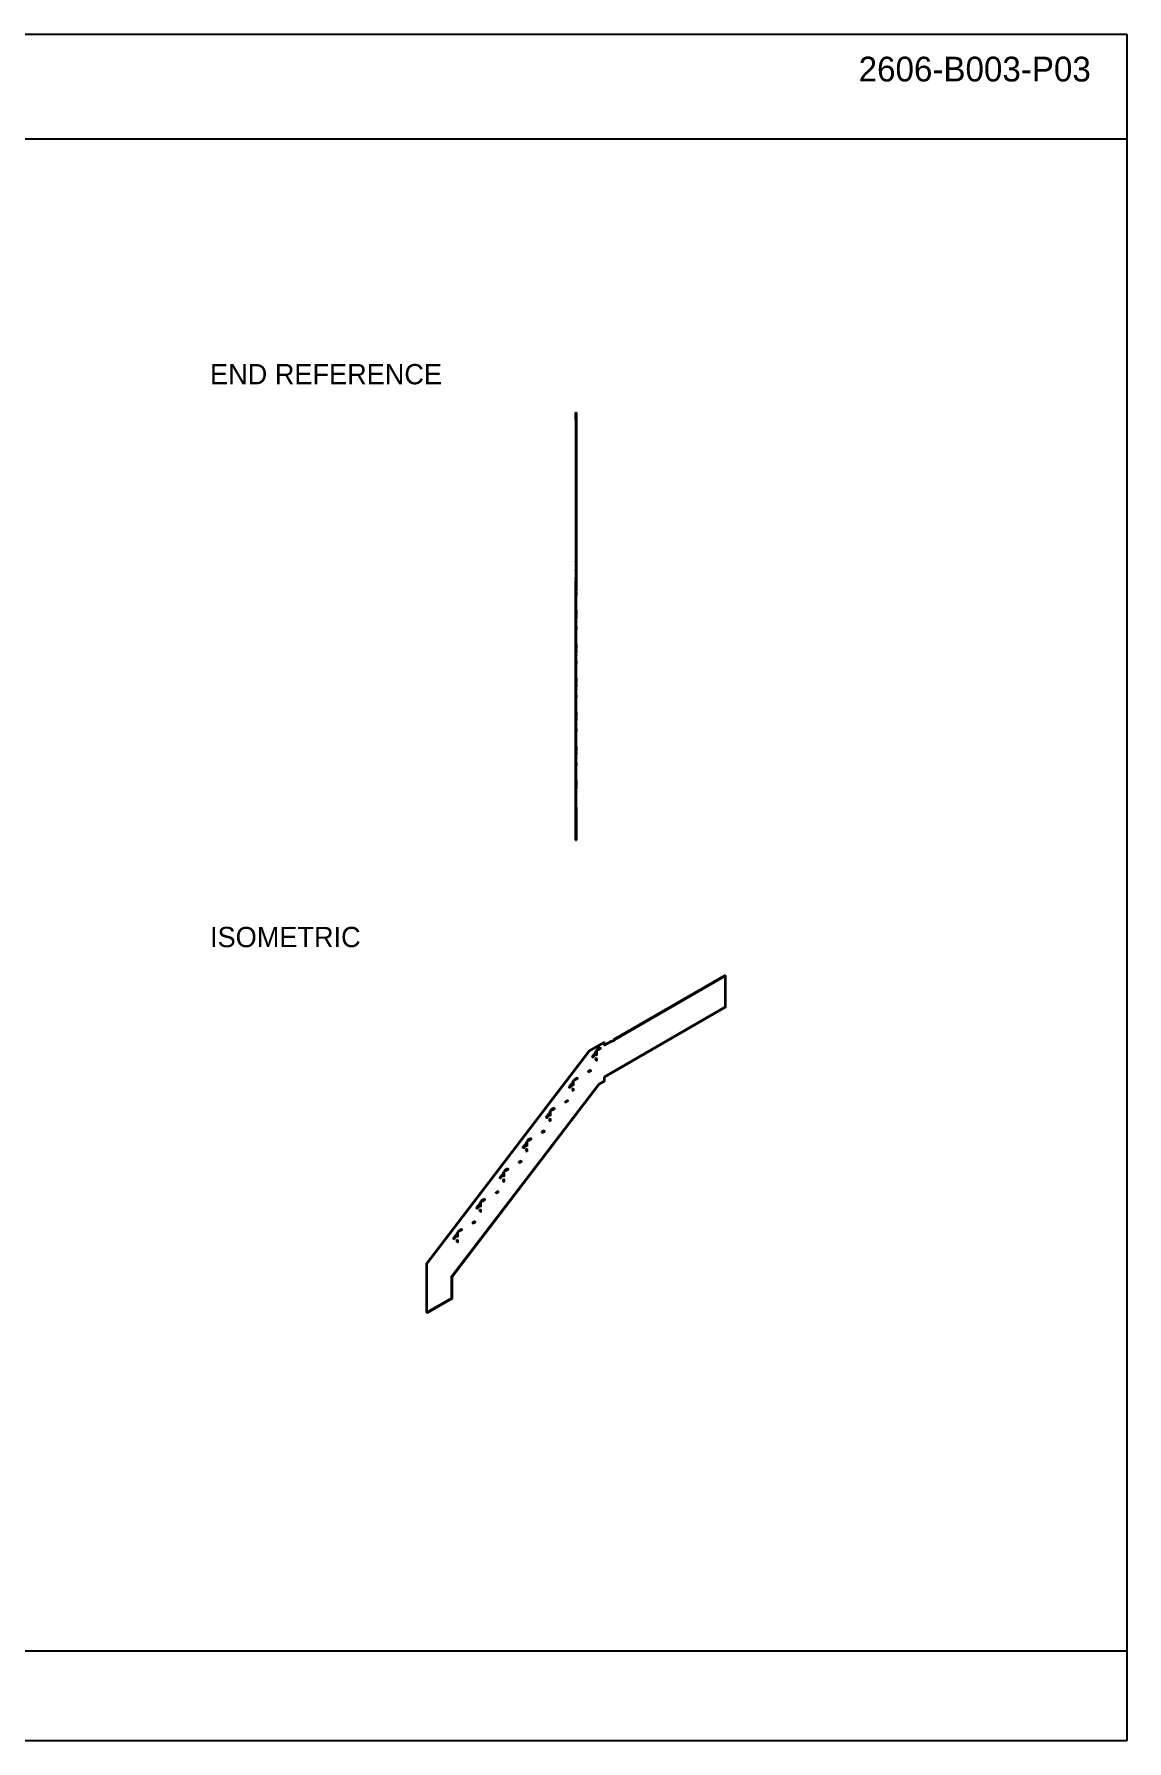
# Model space of a CAD drawing. Header units: inches. Extents: x 0.5 to 33.5, y 0.5 to 21.5.
# Drawn here: x 20.05 to 33.53, y 0.47 to 21.53 of the extents above; entities that cross this region are included whole.
import ezdxf
from ezdxf.enums import TextEntityAlignment as Align

# ---------------------------------------------------------------- set-up
doc = ezdxf.new("R2010")
doc.units = ezdxf.units.IN
doc.header["$MEASUREMENT"] = 0

msp = doc.modelspace()

# ---------------------------------------------------------------- linework, layer by layer
at = {"layer": 'OUTLINE'}
for p, q in [((0.472, 21.528), (33.528, 21.528)), ((33.528, 21.528), (33.528, 0.472)), ((0.472, 20.236), (33.528, 20.236)), ((26.73, 16.775), (26.73, 16.861)), ((26.73, 16.861), (26.73, 15.059)), ((26.73, 16.861), (26.743, 16.861)), ((26.743, 16.775), (26.743, 16.861)), ((26.743, 16.861), (26.743, 15.059)), ((26.73, 16.775), (26.73, 14.819)), ((26.73, 16.775), (26.743, 16.775)), ((26.743, 16.775), (26.743, 14.819)), ((26.73, 15.057), (26.73, 15.059)), ((26.73, 15.059), (26.743, 15.059)), ((26.73, 15.057), (26.73, 15.022)), ((26.73, 15.057), (26.743, 15.057)), ((26.73, 15.024), (26.73, 14.905)), ((26.73, 15.024), (26.743, 15.024)), ((26.73, 15.022), (26.73, 15.024)), ((26.73, 15.022), (26.743, 15.022)), ((26.743, 15.057), (26.743, 15.059)), ((26.743, 15.057), (26.743, 15.022)), ((26.743, 15.024), (26.743, 14.905)), ((26.743, 15.022), (26.743, 15.024)), ((26.73, 14.905), (26.73, 14.914)), ((26.73, 14.914), (26.73, 14.66)), ((26.73, 14.914), (26.743, 14.914)), ((26.73, 14.905), (26.743, 14.905)), ((26.73, 14.84), (26.73, 14.842)), ((26.73, 14.842), (26.73, 14.79)), ((26.73, 14.842), (26.743, 14.842)), ((26.73, 14.84), (26.73, 14.788)), ((26.73, 14.84), (26.743, 14.84)), ((26.73, 14.808), (26.73, 14.819)), ((26.73, 14.819), (26.743, 14.819)), ((26.73, 14.808), (26.73, 14.712)), ((26.73, 14.808), (26.743, 14.808)), ((26.73, 14.788), (26.73, 14.79)), ((26.73, 14.79), (26.743, 14.79)), ((26.73, 14.788), (26.743, 14.788)), ((26.73, 14.765), (26.73, 14.775)), ((26.73, 14.775), (26.73, 14.766)), ((26.73, 14.775), (26.743, 14.775)), ((26.73, 14.756), (26.73, 14.766)), ((26.73, 14.766), (26.743, 14.766)), ((26.73, 14.765), (26.73, 14.756)), ((26.73, 14.765), (26.743, 14.765)), ((26.73, 14.756), (26.743, 14.756)), ((26.73, 14.75), (26.73, 14.755)), ((26.73, 14.755), (26.73, 14.746)), ((26.73, 14.755), (26.743, 14.755)), ((26.73, 14.702), (26.73, 14.752)), ((26.73, 14.752), (26.73, 14.747)), ((26.73, 14.752), (26.743, 14.752)), ((26.73, 14.75), (26.73, 14.741)), ((26.73, 14.75), (26.743, 14.75)), ((26.73, 14.697), (26.73, 14.747)), ((26.73, 14.747), (26.743, 14.747)), ((26.73, 14.741), (26.73, 14.746)), ((26.73, 14.746), (26.743, 14.746)), ((26.73, 14.741), (26.743, 14.741)), ((26.743, 14.905), (26.743, 14.914)), ((26.743, 14.914), (26.743, 14.66)), ((26.743, 14.84), (26.743, 14.842)), ((26.743, 14.842), (26.743, 14.79)), ((26.743, 14.84), (26.743, 14.788)), ((26.743, 14.808), (26.743, 14.819)), ((26.743, 14.808), (26.743, 14.712)), ((26.743, 14.788), (26.743, 14.79)), ((26.743, 14.765), (26.743, 14.775)), ((26.743, 14.775), (26.743, 14.766)), ((26.743, 14.756), (26.743, 14.766)), ((26.743, 14.765), (26.743, 14.756)), ((26.743, 14.75), (26.743, 14.755)), ((26.743, 14.755), (26.743, 14.746)), ((26.743, 14.702), (26.743, 14.752)), ((26.743, 14.752), (26.743, 14.747)), ((26.743, 14.75), (26.743, 14.741)), ((26.743, 14.697), (26.743, 14.747)), ((26.743, 14.741), (26.743, 14.746)), ((26.73, 12.051), (26.73, 14.712)), ((26.73, 14.712), (26.743, 14.712)), ((26.73, 14.702), (26.73, 14.697)), ((26.73, 14.702), (26.743, 14.702)), ((26.73, 14.697), (26.743, 14.697)), ((26.73, 11.718), (26.73, 14.66)), ((26.73, 14.66), (26.743, 14.66)), ((26.73, 14.637), (26.73, 14.639)), ((26.73, 14.639), (26.73, 14.604)), ((26.73, 14.639), (26.743, 14.639)), ((26.73, 14.637), (26.73, 14.602)), ((26.73, 14.637), (26.743, 14.637)), ((26.73, 14.602), (26.73, 14.604)), ((26.73, 14.604), (26.743, 14.604)), ((26.73, 14.602), (26.743, 14.602)), ((26.743, 12.051), (26.743, 14.712)), ((26.743, 14.702), (26.743, 14.697)), ((26.743, 11.718), (26.743, 14.66)), ((26.743, 14.637), (26.743, 14.639)), ((26.743, 14.639), (26.743, 14.604)), ((26.743, 14.637), (26.743, 14.602)), ((26.743, 14.602), (26.743, 14.604)), ((26.73, 14.42), (26.73, 14.422)), ((26.73, 14.422), (26.73, 14.37)), ((26.73, 14.422), (26.743, 14.422)), ((26.73, 14.42), (26.73, 14.368)), ((26.73, 14.42), (26.743, 14.42)), ((26.73, 14.368), (26.73, 14.37)), ((26.73, 14.37), (26.743, 14.37)), ((26.73, 14.368), (26.743, 14.368)), ((26.73, 14.345), (26.73, 14.355)), ((26.73, 14.355), (26.73, 14.346)), ((26.73, 14.355), (26.743, 14.355)), ((26.73, 14.335), (26.73, 14.346)), ((26.73, 14.346), (26.743, 14.346)), ((26.73, 14.345), (26.73, 14.335)), ((26.73, 14.345), (26.743, 14.345)), ((26.73, 14.33), (26.73, 14.335)), ((26.73, 14.335), (26.73, 14.326)), ((26.73, 14.335), (26.743, 14.335)), ((26.73, 14.335), (26.743, 14.335)), ((26.73, 14.282), (26.73, 14.331)), ((26.73, 14.331), (26.73, 14.326)), ((26.73, 14.331), (26.743, 14.331)), ((26.73, 14.33), (26.73, 14.321)), ((26.73, 14.33), (26.743, 14.33)), ((26.73, 14.321), (26.73, 14.326)), ((26.73, 14.277), (26.73, 14.326)), ((26.73, 14.326), (26.743, 14.326)), ((26.73, 14.326), (26.743, 14.326)), ((26.73, 14.321), (26.743, 14.321)), ((26.743, 14.42), (26.743, 14.422)), ((26.743, 14.422), (26.743, 14.37)), ((26.743, 14.42), (26.743, 14.368)), ((26.743, 14.368), (26.743, 14.37)), ((26.743, 14.345), (26.743, 14.355)), ((26.743, 14.355), (26.743, 14.346)), ((26.743, 14.335), (26.743, 14.346)), ((26.743, 14.345), (26.743, 14.335)), ((26.743, 14.33), (26.743, 14.335)), ((26.743, 14.335), (26.743, 14.326)), ((26.743, 14.282), (26.743, 14.331)), ((26.743, 14.331), (26.743, 14.326)), ((26.743, 14.33), (26.743, 14.321)), ((26.743, 14.321), (26.743, 14.326)), ((26.743, 14.277), (26.743, 14.326)), ((26.73, 14.282), (26.73, 14.277)), ((26.73, 14.282), (26.743, 14.282)), ((26.73, 14.277), (26.743, 14.277)), ((26.73, 14.217), (26.73, 14.218)), ((26.73, 14.218), (26.73, 14.184)), ((26.73, 14.218), (26.743, 14.218)), ((26.73, 14.217), (26.73, 14.182)), ((26.73, 14.217), (26.743, 14.217)), ((26.73, 14.182), (26.73, 14.184)), ((26.73, 14.184), (26.743, 14.184)), ((26.73, 14.182), (26.743, 14.182)), ((26.743, 14.282), (26.743, 14.277)), ((26.743, 14.217), (26.743, 14.218)), ((26.743, 14.218), (26.743, 14.184)), ((26.743, 14.217), (26.743, 14.182)), ((26.743, 14.182), (26.743, 14.184)), ((26.73, 14), (26.73, 14.002)), ((26.73, 14.002), (26.73, 13.95)), ((26.73, 14.002), (26.743, 14.002)), ((26.73, 14), (26.73, 13.948)), ((26.73, 14), (26.743, 14)), ((26.73, 13.948), (26.73, 13.95)), ((26.73, 13.95), (26.743, 13.95)), ((26.73, 13.948), (26.743, 13.948)), ((26.73, 13.924), (26.73, 13.934)), ((26.73, 13.934), (26.73, 13.925)), ((26.73, 13.934), (26.743, 13.934)), ((26.73, 13.915), (26.73, 13.925)), ((26.73, 13.925), (26.743, 13.925)), ((26.73, 13.924), (26.73, 13.915)), ((26.73, 13.924), (26.743, 13.924)), ((26.73, 13.91), (26.73, 13.915)), ((26.73, 13.915), (26.73, 13.906)), ((26.73, 13.915), (26.743, 13.915)), ((26.73, 13.915), (26.743, 13.915)), ((26.73, 13.862), (26.73, 13.911)), ((26.73, 13.911), (26.73, 13.906)), ((26.73, 13.911), (26.743, 13.911)), ((26.73, 13.91), (26.73, 13.901)), ((26.73, 13.91), (26.743, 13.91)), ((26.73, 13.901), (26.73, 13.906)), ((26.73, 13.857), (26.73, 13.906)), ((26.73, 13.906), (26.743, 13.906)), ((26.73, 13.906), (26.743, 13.906)), ((26.73, 13.901), (26.743, 13.901)), ((26.743, 14), (26.743, 14.002)), ((26.743, 14.002), (26.743, 13.95)), ((26.743, 14), (26.743, 13.948)), ((26.743, 13.948), (26.743, 13.95)), ((26.743, 13.924), (26.743, 13.934)), ((26.743, 13.934), (26.743, 13.925)), ((26.743, 13.915), (26.743, 13.925)), ((26.743, 13.924), (26.743, 13.915)), ((26.743, 13.91), (26.743, 13.915)), ((26.743, 13.915), (26.743, 13.906)), ((26.743, 13.862), (26.743, 13.911)), ((26.743, 13.911), (26.743, 13.906)), ((26.743, 13.91), (26.743, 13.901)), ((26.743, 13.901), (26.743, 13.906)), ((26.743, 13.857), (26.743, 13.906)), ((26.73, 13.862), (26.73, 13.857)), ((26.73, 13.862), (26.743, 13.862)), ((26.73, 13.857), (26.743, 13.857)), ((26.73, 13.796), (26.73, 13.798)), ((26.73, 13.798), (26.73, 13.764)), ((26.73, 13.798), (26.743, 13.798)), ((26.73, 13.796), (26.73, 13.762)), ((26.73, 13.796), (26.743, 13.796)), ((26.73, 13.762), (26.73, 13.764)), ((26.73, 13.764), (26.743, 13.764)), ((26.73, 13.762), (26.743, 13.762)), ((26.743, 13.862), (26.743, 13.857)), ((26.743, 13.796), (26.743, 13.798)), ((26.743, 13.798), (26.743, 13.764)), ((26.743, 13.796), (26.743, 13.762)), ((26.743, 13.762), (26.743, 13.764)), ((26.73, 13.58), (26.73, 13.581)), ((26.73, 13.581), (26.73, 13.53)), ((26.73, 13.581), (26.743, 13.581)), ((26.73, 13.58), (26.73, 13.528)), ((26.73, 13.58), (26.743, 13.58)), ((26.73, 13.528), (26.73, 13.53)), ((26.73, 13.53), (26.743, 13.53)), ((26.73, 13.528), (26.743, 13.528)), ((26.73, 13.504), (26.73, 13.514)), ((26.73, 13.514), (26.73, 13.505)), ((26.73, 13.514), (26.743, 13.514)), ((26.73, 13.495), (26.73, 13.505)), ((26.73, 13.505), (26.743, 13.505)), ((26.73, 13.504), (26.73, 13.495)), ((26.73, 13.504), (26.743, 13.504)), ((26.73, 13.49), (26.73, 13.495)), ((26.73, 13.495), (26.73, 13.485)), ((26.73, 13.495), (26.743, 13.495)), ((26.73, 13.495), (26.743, 13.495)), ((26.73, 13.442), (26.73, 13.491)), ((26.73, 13.491), (26.73, 13.486)), ((26.73, 13.491), (26.743, 13.491)), ((26.73, 13.49), (26.73, 13.48)), ((26.73, 13.49), (26.743, 13.49)), ((26.73, 13.437), (26.73, 13.486)), ((26.73, 13.486), (26.743, 13.486)), ((26.73, 13.48), (26.73, 13.485)), ((26.73, 13.485), (26.743, 13.485)), ((26.73, 13.48), (26.743, 13.48)), ((26.743, 13.58), (26.743, 13.581)), ((26.743, 13.581), (26.743, 13.53)), ((26.743, 13.58), (26.743, 13.528)), ((26.743, 13.528), (26.743, 13.53)), ((26.743, 13.504), (26.743, 13.514)), ((26.743, 13.514), (26.743, 13.505)), ((26.743, 13.495), (26.743, 13.505)), ((26.743, 13.504), (26.743, 13.495)), ((26.743, 13.49), (26.743, 13.495)), ((26.743, 13.495), (26.743, 13.485)), ((26.743, 13.442), (26.743, 13.491)), ((26.743, 13.491), (26.743, 13.486)), ((26.743, 13.49), (26.743, 13.48)), ((26.743, 13.437), (26.743, 13.486)), ((26.743, 13.48), (26.743, 13.485)), ((26.73, 13.442), (26.73, 13.437)), ((26.73, 13.442), (26.743, 13.442)), ((26.73, 13.437), (26.743, 13.437)), ((26.73, 13.376), (26.73, 13.378)), ((26.73, 13.378), (26.73, 13.343)), ((26.73, 13.378), (26.743, 13.378)), ((26.73, 13.376), (26.73, 13.342)), ((26.73, 13.376), (26.743, 13.376)), ((26.73, 13.342), (26.73, 13.343)), ((26.73, 13.343), (26.743, 13.343)), ((26.73, 13.342), (26.743, 13.342)), ((26.743, 13.442), (26.743, 13.437)), ((26.743, 13.376), (26.743, 13.378)), ((26.743, 13.378), (26.743, 13.343)), ((26.743, 13.376), (26.743, 13.342)), ((26.743, 13.342), (26.743, 13.343)), ((26.73, 13.159), (26.73, 13.161)), ((26.73, 13.161), (26.73, 13.109)), ((26.73, 13.161), (26.743, 13.161)), ((26.73, 13.159), (26.73, 13.108)), ((26.73, 13.159), (26.743, 13.159)), ((26.73, 13.108), (26.73, 13.109)), ((26.73, 13.109), (26.743, 13.109)), ((26.73, 13.108), (26.743, 13.108)), ((26.73, 13.084), (26.73, 13.094)), ((26.73, 13.094), (26.73, 13.085)), ((26.73, 13.094), (26.743, 13.094)), ((26.73, 13.075), (26.73, 13.085)), ((26.73, 13.085), (26.743, 13.085)), ((26.73, 13.084), (26.73, 13.075)), ((26.73, 13.084), (26.743, 13.084)), ((26.73, 13.075), (26.743, 13.075)), ((26.73, 13.069), (26.73, 13.074)), ((26.73, 13.074), (26.73, 13.065)), ((26.73, 13.074), (26.743, 13.074)), ((26.73, 13.021), (26.73, 13.071)), ((26.73, 13.071), (26.73, 13.066)), ((26.73, 13.071), (26.743, 13.071)), ((26.73, 13.069), (26.73, 13.06)), ((26.73, 13.069), (26.743, 13.069)), ((26.73, 13.016), (26.73, 13.066)), ((26.73, 13.066), (26.743, 13.066)), ((26.73, 13.06), (26.73, 13.065)), ((26.73, 13.065), (26.743, 13.065)), ((26.73, 13.06), (26.743, 13.06)), ((26.743, 13.159), (26.743, 13.161)), ((26.743, 13.161), (26.743, 13.109)), ((26.743, 13.159), (26.743, 13.108)), ((26.743, 13.108), (26.743, 13.109)), ((26.743, 13.084), (26.743, 13.094)), ((26.743, 13.094), (26.743, 13.085)), ((26.743, 13.075), (26.743, 13.085)), ((26.743, 13.084), (26.743, 13.075)), ((26.743, 13.069), (26.743, 13.074)), ((26.743, 13.074), (26.743, 13.065)), ((26.743, 13.021), (26.743, 13.071)), ((26.743, 13.071), (26.743, 13.066)), ((26.743, 13.069), (26.743, 13.06)), ((26.743, 13.016), (26.743, 13.066)), ((26.743, 13.06), (26.743, 13.065)), ((26.73, 13.021), (26.73, 13.016)), ((26.73, 13.021), (26.743, 13.021)), ((26.73, 13.016), (26.743, 13.016)), ((26.73, 12.956), (26.73, 12.958)), ((26.73, 12.958), (26.73, 12.923)), ((26.73, 12.958), (26.743, 12.958)), ((26.73, 12.956), (26.73, 12.921)), ((26.73, 12.956), (26.743, 12.956)), ((26.73, 12.921), (26.73, 12.923)), ((26.73, 12.923), (26.743, 12.923)), ((26.73, 12.921), (26.743, 12.921)), ((26.743, 13.021), (26.743, 13.016)), ((26.743, 12.956), (26.743, 12.958)), ((26.743, 12.958), (26.743, 12.923)), ((26.743, 12.956), (26.743, 12.921)), ((26.743, 12.921), (26.743, 12.923)), ((26.73, 12.739), (26.73, 12.741)), ((26.73, 12.741), (26.73, 12.689)), ((26.73, 12.741), (26.743, 12.741)), ((26.73, 12.739), (26.73, 12.687)), ((26.73, 12.739), (26.743, 12.739)), ((26.73, 12.687), (26.73, 12.689)), ((26.73, 12.689), (26.743, 12.689)), ((26.73, 12.687), (26.743, 12.687)), ((26.73, 12.664), (26.73, 12.674)), ((26.73, 12.674), (26.73, 12.665)), ((26.73, 12.674), (26.743, 12.674)), ((26.73, 12.655), (26.73, 12.665)), ((26.73, 12.665), (26.743, 12.665)), ((26.73, 12.664), (26.73, 12.655)), ((26.73, 12.664), (26.743, 12.664)), ((26.73, 12.655), (26.743, 12.655)), ((26.73, 12.649), (26.73, 12.654)), ((26.73, 12.654), (26.73, 12.645)), ((26.73, 12.654), (26.743, 12.654)), ((26.73, 12.601), (26.73, 12.651)), ((26.73, 12.651), (26.73, 12.646)), ((26.73, 12.651), (26.743, 12.651)), ((26.73, 12.649), (26.73, 12.64)), ((26.73, 12.649), (26.743, 12.649)), ((26.73, 12.596), (26.73, 12.646)), ((26.73, 12.646), (26.743, 12.646)), ((26.73, 12.64), (26.73, 12.645)), ((26.73, 12.645), (26.743, 12.645)), ((26.73, 12.64), (26.743, 12.64)), ((26.743, 12.739), (26.743, 12.741)), ((26.743, 12.741), (26.743, 12.689)), ((26.743, 12.739), (26.743, 12.687)), ((26.743, 12.687), (26.743, 12.689)), ((26.743, 12.664), (26.743, 12.674)), ((26.743, 12.674), (26.743, 12.665)), ((26.743, 12.655), (26.743, 12.665)), ((26.743, 12.664), (26.743, 12.655)), ((26.743, 12.649), (26.743, 12.654)), ((26.743, 12.654), (26.743, 12.645)), ((26.743, 12.601), (26.743, 12.651)), ((26.743, 12.651), (26.743, 12.646)), ((26.743, 12.649), (26.743, 12.64)), ((26.743, 12.596), (26.743, 12.646)), ((26.743, 12.64), (26.743, 12.645)), ((26.73, 12.601), (26.73, 12.596)), ((26.73, 12.601), (26.743, 12.601)), ((26.73, 12.596), (26.743, 12.596)), ((26.73, 12.536), (26.73, 12.538)), ((26.73, 12.538), (26.73, 12.503)), ((26.73, 12.538), (26.743, 12.538)), ((26.73, 12.536), (26.73, 12.501)), ((26.73, 12.536), (26.743, 12.536)), ((26.73, 12.501), (26.73, 12.503)), ((26.73, 12.503), (26.743, 12.503)), ((26.73, 12.501), (26.743, 12.501)), ((26.743, 12.601), (26.743, 12.596)), ((26.743, 12.536), (26.743, 12.538)), ((26.743, 12.538), (26.743, 12.503)), ((26.743, 12.536), (26.743, 12.501)), ((26.743, 12.501), (26.743, 12.503)), ((26.73, 12.319), (26.73, 12.321)), ((26.73, 12.321), (26.73, 12.269)), ((26.73, 12.321), (26.743, 12.321)), ((26.73, 12.319), (26.73, 12.267)), ((26.73, 12.319), (26.743, 12.319)), ((26.73, 12.267), (26.73, 12.269)), ((26.73, 12.269), (26.743, 12.269)), ((26.73, 12.267), (26.743, 12.267)), ((26.73, 12.244), (26.73, 12.254)), ((26.73, 12.254), (26.73, 12.244)), ((26.73, 12.254), (26.743, 12.254)), ((26.73, 12.244), (26.73, 12.234)), ((26.73, 12.234), (26.73, 12.244)), ((26.73, 12.244), (26.743, 12.244)), ((26.73, 12.244), (26.743, 12.244)), ((26.73, 12.229), (26.73, 12.234)), ((26.73, 12.234), (26.73, 12.225)), ((26.73, 12.234), (26.743, 12.234)), ((26.73, 12.234), (26.743, 12.234)), ((26.73, 12.181), (26.73, 12.23)), ((26.73, 12.23), (26.73, 12.225)), ((26.73, 12.23), (26.743, 12.23)), ((26.73, 12.229), (26.73, 12.22)), ((26.73, 12.229), (26.743, 12.229)), ((26.73, 12.22), (26.73, 12.225)), ((26.73, 12.176), (26.73, 12.225)), ((26.73, 12.225), (26.743, 12.225)), ((26.73, 12.225), (26.743, 12.225)), ((26.73, 12.22), (26.743, 12.22)), ((26.743, 12.319), (26.743, 12.321)), ((26.743, 12.321), (26.743, 12.269)), ((26.743, 12.319), (26.743, 12.267)), ((26.743, 12.267), (26.743, 12.269)), ((26.743, 12.244), (26.743, 12.254)), ((26.743, 12.254), (26.743, 12.244)), ((26.743, 12.244), (26.743, 12.234)), ((26.743, 12.234), (26.743, 12.244)), ((26.743, 12.229), (26.743, 12.234)), ((26.743, 12.234), (26.743, 12.225)), ((26.743, 12.181), (26.743, 12.23)), ((26.743, 12.23), (26.743, 12.225)), ((26.743, 12.229), (26.743, 12.22)), ((26.743, 12.22), (26.743, 12.225)), ((26.743, 12.176), (26.743, 12.225)), ((26.73, 12.181), (26.73, 12.176)), ((26.73, 12.181), (26.743, 12.181)), ((26.73, 12.176), (26.743, 12.176)), ((26.73, 11.991), (26.73, 12.051)), ((26.73, 12.051), (26.743, 12.051)), ((26.743, 12.181), (26.743, 12.176)), ((26.743, 11.991), (26.743, 12.051)), ((26.73, 11.991), (26.73, 11.583)), ((26.73, 11.991), (26.743, 11.991)), ((26.743, 11.991), (26.743, 11.583)), ((26.73, 11.583), (26.73, 11.718)), ((26.73, 11.718), (26.743, 11.718)), ((26.73, 11.583), (26.743, 11.583)), ((26.743, 11.583), (26.743, 11.718)), ((28.573, 9.917), (27.198, 9.123)), ((28.583, 9.911), (27.208, 9.117)), ((28.573, 9.527), (28.573, 9.917)), ((28.573, 9.917), (28.583, 9.911)), ((28.583, 9.522), (28.583, 9.911)), ((28.573, 9.527), (27.081, 8.666)), ((28.583, 9.522), (27.091, 8.66)), ((28.573, 9.527), (28.583, 9.522)), ((27.081, 9.093), (26.887, 8.981)), ((27.091, 9.087), (26.897, 8.975)), ((27.172, 9.108), (27.081, 9.055)), ((27.081, 9.055), (27.081, 9.093)), ((27.081, 9.093), (27.091, 9.087)), ((27.081, 9.055), (27.091, 9.05)), ((27.181, 9.102), (27.091, 9.05)), ((27.091, 9.05), (27.091, 9.087)), ((27.198, 9.115), (27.172, 9.1)), ((27.172, 9.108), (27.181, 9.102)), ((27.172, 9.1), (27.172, 9.108)), ((27.172, 9.1), (27.181, 9.094)), ((27.208, 9.11), (27.181, 9.094)), ((27.181, 9.094), (27.181, 9.102)), ((27.198, 9.115), (27.198, 9.123)), ((27.198, 9.123), (27.208, 9.117)), ((27.198, 9.115), (27.208, 9.11)), ((27.208, 9.11), (27.208, 9.117)), ((24.89, 6.367), (26.887, 8.981)), ((24.899, 6.361), (26.897, 8.975)), ((26.887, 8.981), (26.897, 8.975)), ((26.931, 8.915), (26.965, 8.959)), ((26.937, 8.908), (26.931, 8.915)), ((26.931, 8.915), (26.941, 8.909)), ((26.937, 8.908), (26.971, 8.952)), ((26.937, 8.908), (26.947, 8.902)), ((26.941, 8.909), (26.975, 8.953)), ((26.947, 8.902), (26.941, 8.909)), ((26.947, 8.902), (26.98, 8.946)), ((26.971, 8.952), (26.965, 8.959)), ((26.965, 8.959), (26.975, 8.953)), ((26.971, 8.952), (26.98, 8.946)), ((26.98, 8.946), (26.975, 8.953)), ((26.984, 8.985), (26.977, 8.981)), ((26.977, 8.935), (26.977, 8.981)), ((26.977, 8.981), (26.987, 8.975)), ((26.984, 8.939), (26.977, 8.935)), ((26.977, 8.935), (26.987, 8.929)), ((26.984, 8.896), (26.977, 8.892)), ((26.977, 8.869), (26.977, 8.892)), ((26.977, 8.892), (26.987, 8.886)), ((26.984, 8.873), (26.977, 8.869)), ((26.977, 8.869), (26.987, 8.863)), ((26.984, 8.939), (26.984, 8.985)), ((26.984, 8.985), (26.994, 8.979)), ((26.984, 8.939), (26.994, 8.933)), ((26.984, 8.873), (26.984, 8.896)), ((26.984, 8.896), (26.994, 8.89)), ((26.984, 8.873), (26.994, 8.867)), ((26.994, 8.979), (26.987, 8.975)), ((26.987, 8.929), (26.987, 8.975)), ((26.994, 8.933), (26.987, 8.929)), ((26.994, 8.89), (26.987, 8.886)), ((26.987, 8.863), (26.987, 8.886)), ((26.994, 8.867), (26.987, 8.863)), ((27.033, 9.028), (26.993, 9.005)), ((27.033, 9.02), (26.993, 8.997)), ((26.993, 8.997), (26.993, 9.005)), ((26.993, 9.005), (27.003, 8.999)), ((26.993, 8.997), (27.003, 8.991)), ((26.994, 8.933), (26.994, 8.979)), ((26.994, 8.867), (26.994, 8.89)), ((27.042, 9.022), (27.003, 8.999)), ((27.042, 9.014), (27.003, 8.991)), ((27.003, 8.991), (27.003, 8.999)), ((27.033, 9.02), (27.033, 9.028)), ((27.033, 9.028), (27.042, 9.022)), ((27.033, 9.02), (27.042, 9.014)), ((27.042, 9.014), (27.042, 9.022)), ((26.747, 8.654), (26.708, 8.631)), ((26.747, 8.646), (26.708, 8.623)), ((26.757, 8.649), (26.718, 8.626)), ((26.757, 8.641), (26.718, 8.618)), ((26.747, 8.646), (26.747, 8.654)), ((26.747, 8.654), (26.757, 8.649)), ((26.747, 8.646), (26.757, 8.641)), ((26.757, 8.641), (26.757, 8.649)), ((26.913, 8.75), (26.886, 8.734)), ((26.913, 8.742), (26.886, 8.726)), ((26.886, 8.726), (26.886, 8.734)), ((26.886, 8.734), (26.896, 8.729)), ((26.886, 8.726), (26.896, 8.721)), ((26.922, 8.744), (26.896, 8.729)), ((26.922, 8.736), (26.896, 8.721)), ((26.896, 8.721), (26.896, 8.729)), ((26.913, 8.742), (26.913, 8.75)), ((26.913, 8.75), (26.922, 8.744)), ((26.913, 8.742), (26.922, 8.736)), ((26.922, 8.736), (26.922, 8.744)), ((27.081, 8.613), (27.081, 8.666)), ((27.081, 8.666), (27.091, 8.66)), ((27.091, 8.608), (27.091, 8.66)), ((25.201, 6.207), (27.008, 8.571)), ((25.211, 6.201), (27.017, 8.565)), ((26.646, 8.542), (26.68, 8.585)), ((26.652, 8.534), (26.646, 8.542)), ((26.646, 8.542), (26.656, 8.536)), ((26.652, 8.534), (26.685, 8.578)), ((26.652, 8.534), (26.661, 8.529)), ((26.656, 8.536), (26.689, 8.58)), ((26.661, 8.529), (26.656, 8.536)), ((26.661, 8.529), (26.695, 8.573)), ((26.685, 8.578), (26.68, 8.585)), ((26.68, 8.585), (26.689, 8.58)), ((26.685, 8.578), (26.695, 8.573)), ((26.695, 8.573), (26.689, 8.58)), ((26.699, 8.611), (26.692, 8.607)), ((26.692, 8.562), (26.692, 8.607)), ((26.692, 8.607), (26.701, 8.602)), ((26.699, 8.566), (26.692, 8.562)), ((26.692, 8.562), (26.701, 8.556)), ((26.699, 8.522), (26.692, 8.518)), ((26.692, 8.495), (26.692, 8.518)), ((26.692, 8.518), (26.701, 8.513)), ((26.699, 8.499), (26.692, 8.495)), ((26.692, 8.495), (26.701, 8.49)), ((26.699, 8.566), (26.699, 8.611)), ((26.699, 8.611), (26.708, 8.606)), ((26.699, 8.566), (26.708, 8.56)), ((26.699, 8.499), (26.699, 8.522)), ((26.699, 8.522), (26.708, 8.517)), ((26.699, 8.499), (26.708, 8.494)), ((26.708, 8.606), (26.701, 8.602)), ((26.701, 8.556), (26.701, 8.602)), ((26.708, 8.56), (26.701, 8.556)), ((26.708, 8.517), (26.701, 8.513)), ((26.701, 8.49), (26.701, 8.513)), ((26.708, 8.494), (26.701, 8.49)), ((26.708, 8.623), (26.708, 8.631)), ((26.708, 8.631), (26.718, 8.626)), ((26.708, 8.623), (26.718, 8.618)), ((26.708, 8.56), (26.708, 8.606)), ((26.708, 8.494), (26.708, 8.517)), ((26.718, 8.618), (26.718, 8.626)), ((27.081, 8.613), (27.008, 8.571)), ((27.008, 8.571), (27.017, 8.565)), ((27.091, 8.608), (27.017, 8.565)), ((27.081, 8.613), (27.091, 8.608)), ((26.361, 8.168), (26.394, 8.212)), ((26.4, 8.205), (26.394, 8.212)), ((26.394, 8.212), (26.404, 8.206)), ((26.413, 8.238), (26.406, 8.234)), ((26.406, 8.188), (26.406, 8.234)), ((26.406, 8.234), (26.416, 8.228)), ((26.413, 8.192), (26.413, 8.238)), ((26.413, 8.238), (26.423, 8.232)), ((26.423, 8.232), (26.416, 8.228)), ((26.416, 8.183), (26.416, 8.228)), ((26.462, 8.281), (26.422, 8.258)), ((26.462, 8.273), (26.422, 8.25)), ((26.422, 8.25), (26.422, 8.258)), ((26.422, 8.258), (26.432, 8.252)), ((26.422, 8.25), (26.432, 8.244)), ((26.423, 8.187), (26.423, 8.232)), ((26.472, 8.275), (26.432, 8.252)), ((26.472, 8.267), (26.432, 8.244)), ((26.432, 8.244), (26.432, 8.252)), ((26.462, 8.273), (26.462, 8.281)), ((26.462, 8.281), (26.472, 8.275)), ((26.462, 8.273), (26.472, 8.267)), ((26.472, 8.267), (26.472, 8.275)), ((26.627, 8.376), (26.601, 8.361)), ((26.627, 8.368), (26.601, 8.353)), ((26.601, 8.353), (26.601, 8.361)), ((26.601, 8.361), (26.611, 8.355)), ((26.601, 8.353), (26.611, 8.347)), ((26.637, 8.371), (26.611, 8.355)), ((26.637, 8.363), (26.611, 8.347)), ((26.611, 8.347), (26.611, 8.355)), ((26.627, 8.368), (26.627, 8.376)), ((26.627, 8.376), (26.637, 8.371)), ((26.627, 8.368), (26.637, 8.363)), ((26.637, 8.363), (26.637, 8.371)), ((26.342, 8.003), (26.315, 7.988)), ((26.342, 7.995), (26.342, 8.003)), ((26.342, 8.003), (26.352, 7.997)), ((26.366, 8.161), (26.361, 8.168)), ((26.361, 8.168), (26.37, 8.162)), ((26.366, 8.161), (26.4, 8.205)), ((26.366, 8.161), (26.376, 8.155)), ((26.37, 8.162), (26.404, 8.206)), ((26.376, 8.155), (26.37, 8.162)), ((26.376, 8.155), (26.409, 8.199)), ((26.4, 8.205), (26.409, 8.199)), ((26.409, 8.199), (26.404, 8.206)), ((26.413, 8.192), (26.406, 8.188)), ((26.406, 8.188), (26.416, 8.183)), ((26.413, 8.149), (26.406, 8.145)), ((26.406, 8.122), (26.406, 8.145)), ((26.406, 8.145), (26.416, 8.139)), ((26.413, 8.126), (26.406, 8.122)), ((26.406, 8.122), (26.416, 8.116)), ((26.413, 8.192), (26.423, 8.187)), ((26.413, 8.126), (26.413, 8.149)), ((26.413, 8.149), (26.423, 8.143)), ((26.413, 8.126), (26.423, 8.12)), ((26.423, 8.187), (26.416, 8.183)), ((26.423, 8.143), (26.416, 8.139)), ((26.416, 8.116), (26.416, 8.139)), ((26.423, 8.12), (26.416, 8.116)), ((26.423, 8.12), (26.423, 8.143)), ((26.075, 7.795), (26.109, 7.838)), ((26.081, 7.788), (26.075, 7.795)), ((26.075, 7.795), (26.085, 7.789)), ((26.081, 7.788), (26.114, 7.831)), ((26.085, 7.789), (26.118, 7.833)), ((26.091, 7.782), (26.124, 7.826)), ((26.114, 7.831), (26.109, 7.838)), ((26.109, 7.838), (26.118, 7.833)), ((26.114, 7.831), (26.124, 7.826)), ((26.124, 7.826), (26.118, 7.833)), ((26.128, 7.864), (26.121, 7.86)), ((26.121, 7.815), (26.121, 7.86)), ((26.121, 7.86), (26.131, 7.855)), ((26.128, 7.819), (26.121, 7.815)), ((26.121, 7.815), (26.131, 7.809)), ((26.128, 7.819), (26.128, 7.864)), ((26.128, 7.864), (26.138, 7.859)), ((26.128, 7.819), (26.138, 7.813)), ((26.138, 7.859), (26.131, 7.855)), ((26.131, 7.809), (26.131, 7.855)), ((26.138, 7.813), (26.131, 7.809)), ((26.177, 7.907), (26.137, 7.885)), ((26.177, 7.899), (26.137, 7.876)), ((26.137, 7.876), (26.137, 7.885)), ((26.137, 7.885), (26.147, 7.879)), ((26.137, 7.876), (26.147, 7.871)), ((26.138, 7.813), (26.138, 7.859)), ((26.186, 7.902), (26.147, 7.879)), ((26.186, 7.894), (26.147, 7.871)), ((26.147, 7.871), (26.147, 7.879)), ((26.177, 7.899), (26.177, 7.907)), ((26.177, 7.907), (26.186, 7.902)), ((26.177, 7.899), (26.186, 7.894)), ((26.186, 7.894), (26.186, 7.902)), ((26.342, 7.995), (26.315, 7.979)), ((26.315, 7.979), (26.315, 7.988)), ((26.315, 7.988), (26.325, 7.982)), ((26.315, 7.979), (26.325, 7.974)), ((26.352, 7.997), (26.325, 7.982)), ((26.352, 7.989), (26.325, 7.974)), ((26.325, 7.974), (26.325, 7.982)), ((26.342, 7.995), (26.352, 7.989)), ((26.352, 7.989), (26.352, 7.997)), ((26.057, 7.629), (26.03, 7.614)), ((26.057, 7.621), (26.03, 7.606)), ((26.03, 7.606), (26.03, 7.614)), ((26.03, 7.614), (26.04, 7.608)), ((26.03, 7.606), (26.04, 7.6)), ((26.066, 7.624), (26.04, 7.608)), ((26.066, 7.616), (26.04, 7.6)), ((26.04, 7.6), (26.04, 7.608)), ((26.057, 7.621), (26.057, 7.629)), ((26.057, 7.629), (26.066, 7.624)), ((26.057, 7.621), (26.066, 7.616)), ((26.066, 7.616), (26.066, 7.624)), ((26.081, 7.788), (26.091, 7.782)), ((26.091, 7.782), (26.085, 7.789)), ((26.128, 7.775), (26.121, 7.771)), ((26.121, 7.748), (26.121, 7.771)), ((26.121, 7.771), (26.131, 7.766)), ((26.128, 7.752), (26.121, 7.748)), ((26.121, 7.748), (26.131, 7.743)), ((26.128, 7.752), (26.128, 7.775)), ((26.128, 7.775), (26.138, 7.77)), ((26.128, 7.752), (26.138, 7.747)), ((26.138, 7.77), (26.131, 7.766)), ((26.131, 7.743), (26.131, 7.766)), ((26.138, 7.747), (26.131, 7.743)), ((26.138, 7.747), (26.138, 7.77)), ((25.79, 7.421), (25.823, 7.465)), ((25.795, 7.414), (25.79, 7.421)), ((25.79, 7.421), (25.8, 7.415)), ((25.795, 7.414), (25.829, 7.458)), ((25.795, 7.414), (25.805, 7.408)), ((25.8, 7.415), (25.833, 7.459)), ((25.805, 7.408), (25.8, 7.415)), ((25.805, 7.408), (25.839, 7.452)), ((25.829, 7.458), (25.823, 7.465)), ((25.823, 7.465), (25.833, 7.459)), ((25.829, 7.458), (25.839, 7.452)), ((25.839, 7.452), (25.833, 7.459)), ((25.842, 7.491), (25.835, 7.487)), ((25.835, 7.441), (25.835, 7.487)), ((25.835, 7.487), (25.845, 7.481)), ((25.842, 7.445), (25.835, 7.441)), ((25.835, 7.441), (25.845, 7.436)), ((25.842, 7.402), (25.835, 7.398)), ((25.835, 7.375), (25.835, 7.398)), ((25.835, 7.398), (25.845, 7.392)), ((25.842, 7.379), (25.835, 7.375)), ((25.835, 7.375), (25.845, 7.369)), ((25.842, 7.445), (25.842, 7.491)), ((25.842, 7.491), (25.852, 7.485)), ((25.842, 7.445), (25.852, 7.44)), ((25.842, 7.379), (25.842, 7.402)), ((25.842, 7.402), (25.852, 7.396)), ((25.842, 7.379), (25.852, 7.373)), ((25.852, 7.485), (25.845, 7.481)), ((25.845, 7.436), (25.845, 7.481)), ((25.852, 7.44), (25.845, 7.436)), ((25.852, 7.396), (25.845, 7.392)), ((25.845, 7.369), (25.845, 7.392)), ((25.852, 7.373), (25.845, 7.369)), ((25.891, 7.534), (25.852, 7.511)), ((25.891, 7.526), (25.852, 7.503)), ((25.852, 7.503), (25.852, 7.511)), ((25.852, 7.511), (25.861, 7.505)), ((25.852, 7.503), (25.861, 7.497)), ((25.852, 7.44), (25.852, 7.485)), ((25.852, 7.373), (25.852, 7.396)), ((25.901, 7.528), (25.861, 7.505)), ((25.901, 7.52), (25.861, 7.497)), ((25.861, 7.497), (25.861, 7.505)), ((25.891, 7.526), (25.891, 7.534)), ((25.891, 7.534), (25.901, 7.528)), ((25.891, 7.526), (25.901, 7.52)), ((25.901, 7.52), (25.901, 7.528)), ((25.606, 7.16), (25.566, 7.138)), ((25.606, 7.152), (25.606, 7.16)), ((25.606, 7.16), (25.615, 7.155)), ((25.771, 7.256), (25.745, 7.241)), ((25.771, 7.248), (25.745, 7.233)), ((25.745, 7.233), (25.745, 7.241)), ((25.745, 7.241), (25.754, 7.235)), ((25.745, 7.233), (25.754, 7.227)), ((25.781, 7.25), (25.754, 7.235)), ((25.781, 7.242), (25.754, 7.227)), ((25.754, 7.227), (25.754, 7.235)), ((25.771, 7.248), (25.771, 7.256)), ((25.771, 7.256), (25.781, 7.25)), ((25.771, 7.248), (25.781, 7.242)), ((25.781, 7.242), (25.781, 7.25)), ((25.504, 7.048), (25.538, 7.092)), ((25.51, 7.041), (25.504, 7.048)), ((25.504, 7.048), (25.514, 7.042)), ((25.51, 7.041), (25.544, 7.085)), ((25.51, 7.041), (25.52, 7.035)), ((25.514, 7.042), (25.548, 7.086)), ((25.52, 7.035), (25.514, 7.042)), ((25.52, 7.035), (25.553, 7.079)), ((25.544, 7.085), (25.538, 7.092)), ((25.538, 7.092), (25.548, 7.086)), ((25.544, 7.085), (25.553, 7.079)), ((25.553, 7.079), (25.548, 7.086)), ((25.557, 7.117), (25.55, 7.113)), ((25.55, 7.068), (25.55, 7.113)), ((25.55, 7.113), (25.56, 7.108)), ((25.557, 7.072), (25.55, 7.068)), ((25.55, 7.068), (25.56, 7.062)), ((25.557, 7.028), (25.55, 7.024)), ((25.55, 7.001), (25.55, 7.024)), ((25.55, 7.024), (25.56, 7.019)), ((25.557, 7.005), (25.55, 7.001)), ((25.55, 7.001), (25.56, 6.996)), ((25.557, 7.072), (25.557, 7.117)), ((25.557, 7.117), (25.567, 7.112)), ((25.557, 7.072), (25.567, 7.066)), ((25.557, 7.005), (25.557, 7.028)), ((25.557, 7.028), (25.567, 7.023)), ((25.557, 7.005), (25.567, 7)), ((25.567, 7.112), (25.56, 7.108)), ((25.56, 7.062), (25.56, 7.108)), ((25.567, 7.066), (25.56, 7.062)), ((25.567, 7.023), (25.56, 7.019)), ((25.56, 6.996), (25.56, 7.019)), ((25.567, 7), (25.56, 6.996)), ((25.606, 7.152), (25.566, 7.13)), ((25.566, 7.13), (25.566, 7.138)), ((25.566, 7.138), (25.576, 7.132)), ((25.566, 7.13), (25.576, 7.124)), ((25.567, 7.066), (25.567, 7.112)), ((25.567, 7), (25.567, 7.023)), ((25.615, 7.155), (25.576, 7.132)), ((25.615, 7.147), (25.576, 7.124)), ((25.576, 7.124), (25.576, 7.132)), ((25.606, 7.152), (25.615, 7.147)), ((25.615, 7.147), (25.615, 7.155)), ((25.272, 6.744), (25.265, 6.74)), ((25.265, 6.694), (25.265, 6.74)), ((25.265, 6.74), (25.274, 6.734)), ((25.272, 6.698), (25.272, 6.744)), ((25.272, 6.744), (25.281, 6.738)), ((25.281, 6.738), (25.274, 6.734)), ((25.32, 6.787), (25.281, 6.764)), ((25.32, 6.779), (25.281, 6.756)), ((25.281, 6.756), (25.281, 6.764)), ((25.281, 6.764), (25.291, 6.759)), ((25.281, 6.756), (25.291, 6.75)), ((25.281, 6.693), (25.281, 6.738)), ((25.33, 6.781), (25.291, 6.759)), ((25.33, 6.773), (25.291, 6.75)), ((25.291, 6.75), (25.291, 6.759)), ((25.32, 6.779), (25.32, 6.787)), ((25.32, 6.787), (25.33, 6.781)), ((25.32, 6.779), (25.33, 6.773)), ((25.33, 6.773), (25.33, 6.781)), ((25.486, 6.882), (25.459, 6.867)), ((25.486, 6.874), (25.459, 6.859)), ((25.459, 6.859), (25.459, 6.867)), ((25.459, 6.867), (25.469, 6.862)), ((25.459, 6.859), (25.469, 6.853)), ((25.495, 6.877), (25.469, 6.862)), ((25.495, 6.869), (25.469, 6.853)), ((25.469, 6.853), (25.469, 6.862)), ((25.486, 6.874), (25.486, 6.882)), ((25.486, 6.882), (25.495, 6.877)), ((25.486, 6.874), (25.495, 6.869)), ((25.495, 6.869), (25.495, 6.877)), ((25.219, 6.674), (25.253, 6.718)), ((25.225, 6.667), (25.219, 6.674)), ((25.219, 6.674), (25.229, 6.669)), ((25.225, 6.667), (25.258, 6.711)), ((25.225, 6.667), (25.234, 6.662)), ((25.229, 6.669), (25.262, 6.712)), ((25.234, 6.662), (25.229, 6.669)), ((25.234, 6.662), (25.268, 6.705)), ((25.258, 6.711), (25.253, 6.718)), ((25.253, 6.718), (25.262, 6.712)), ((25.258, 6.711), (25.268, 6.705)), ((25.268, 6.705), (25.262, 6.712)), ((25.272, 6.698), (25.265, 6.694)), ((25.265, 6.694), (25.274, 6.689)), ((25.272, 6.655), (25.265, 6.651)), ((25.265, 6.628), (25.265, 6.651)), ((25.265, 6.651), (25.274, 6.645)), ((25.272, 6.632), (25.265, 6.628)), ((25.265, 6.628), (25.274, 6.622)), ((25.272, 6.698), (25.281, 6.693)), ((25.272, 6.632), (25.272, 6.655)), ((25.272, 6.655), (25.281, 6.649)), ((25.272, 6.632), (25.281, 6.626)), ((25.274, 6.689), (25.274, 6.734)), ((25.281, 6.693), (25.274, 6.689)), ((25.281, 6.649), (25.274, 6.645)), ((25.274, 6.622), (25.274, 6.645)), ((25.281, 6.626), (25.274, 6.622)), ((25.281, 6.626), (25.281, 6.649)), ((24.89, 5.756), (24.89, 6.367)), ((24.89, 6.367), (24.899, 6.361)), ((24.899, 5.75), (24.899, 6.361)), ((25.201, 5.935), (25.201, 6.207)), ((25.201, 6.207), (25.211, 6.201)), ((25.211, 5.93), (25.211, 6.201)), ((25.201, 5.935), (24.89, 5.756)), ((25.211, 5.93), (24.899, 5.75)), ((25.201, 5.935), (25.211, 5.93)), ((24.89, 5.756), (24.899, 5.75)), ((0.472, 1.583), (33.528, 1.583)), ((33.528, 0.472), (0.472, 0.472))]:
    msp.add_line(p, q, dxfattribs=at)

# ---------------------------------------------------------------- texts
at = {"layer": 'ANNOTATION'}
msp.add_text('2606-B003-P03', height=0.30556, dxfattribs=at).set_placement((33.083, 20.944), align=Align.RIGHT)
for s, p in [('END REFERENCE', (22.222, 17.208)), ('ISOMETRIC', (22.222, 10.264))]:
    msp.add_text(s, height=0.25, dxfattribs=at).set_placement(p)

doc.saveas('drawing.dxf')
